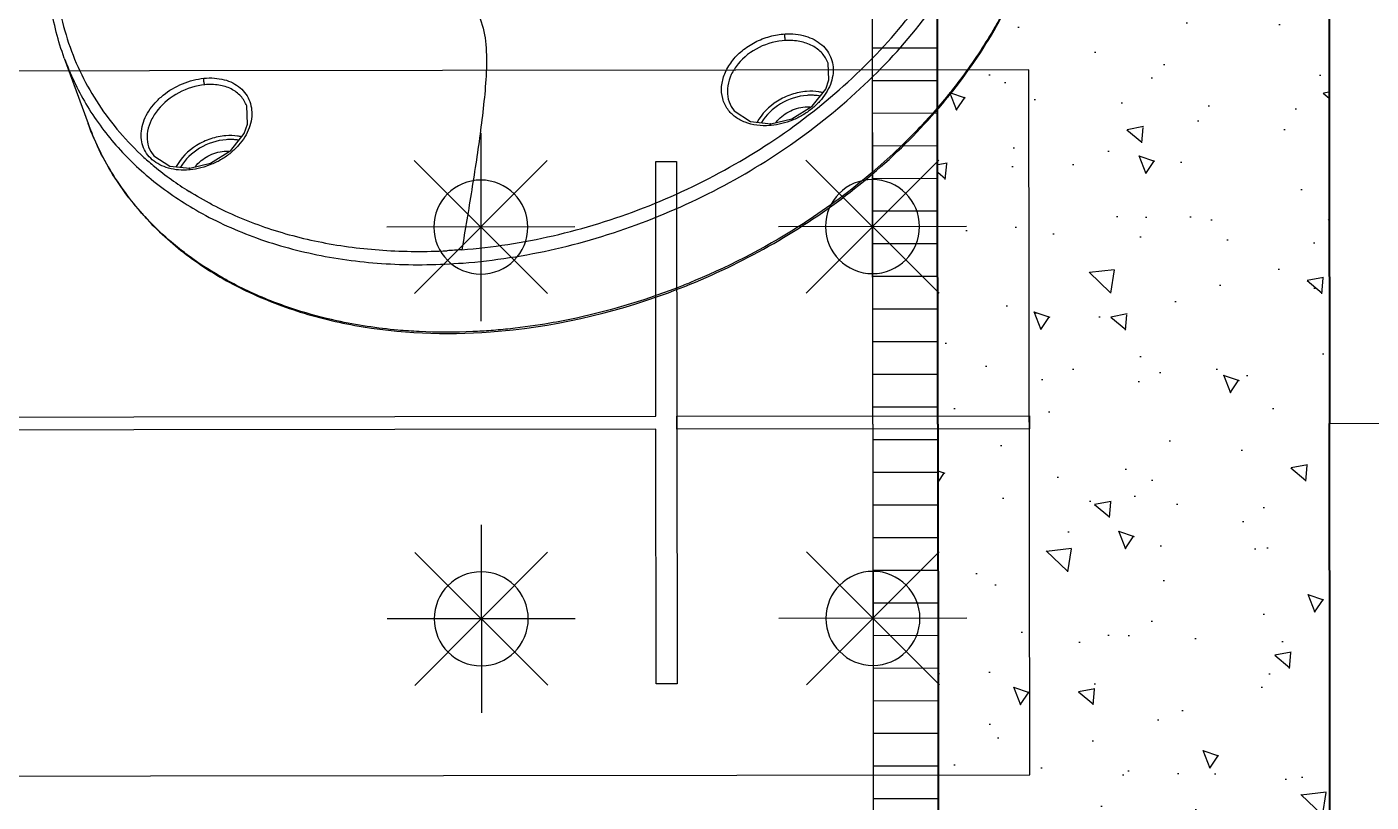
# Model space of a CAD drawing. Header units: feet. Extents: x -99009 to 3252343, y -11094690 to 9035152.
# Drawn here: x 2528482 to 2528997, y -1925331 to -1925035 of the extents above; entities that cross this region are included whole.
import ezdxf

# ---------------------------------------------------------------- set-up
doc = ezdxf.new("R2010")
doc.units = ezdxf.units.FT
doc.header["$PDSIZE"] = -1
for name, color, linetype in [('1', 1, 'Continuous'), ('ASSEM_MEMBER_1', 7, 'Continuous'), ('HATCH', 252, 'Continuous'), ('WALL DIMENSIONS', 40, 'Continuous')]:
    doc.layers.add(name, color=color, linetype=linetype)
for name, color, linetype, lineweight in [('DIMENTIONS', 33, 'Continuous', 15), ('ELEVATION', 2, 'Continuous', 25), ('RCC', 3, 'Continuous', 40), ('WALL', 10, 'Continuous', 40)]:
    doc.layers.add(name, color=color, linetype=linetype, lineweight=lineweight)
doc.styles.add('CALIBRI', font='calibri.ttf', dxfattribs={"width": 0.8})
doc.dimstyles.new('MERAKI 150', dxfattribs={"dimtxt": 375, "dimasz": 250, "dimexe": 150, "dimexo": 0, "dimgap": 0, "dimtad": 0, "dimdec": 0, "dimzin": 0, "dimdsep": 46, "dimtxsty": 'CALIBRI', "dimblk": 'OPEN90', "dimcen": 0, "dimclrd": 8, "dimclre": 8, "dimclrt": 256, "dimadec": 0, "dimazin": 0, "dimtfac": 1, "dimtdec": 0, "dimtix": 1, "dimtofl": 0, "dimtmove": 0, "dimatfit": 0, "dimldrblk": 'OPEN90', "dimfxl": 1, "dimtolj": 1, "dimtzin": 0, "dimlwd": -1, "dimlwe": -1, "dimarcsym": 1})
pattern_1 = [(270, (-3125, -67.5), (12.5, -5e-15), [])]
pattern_2 = [(230, (46526.59, -1654.01), (-71.72602, 6.27521), [7.5, -82.5]), (175, (46526.59, -1654.01), (13.87513, -75.21921), [6, -66]), (280.45144, (46520.61, -1653.485), (-57.85088, -68.944), [6.37402, -70.11421]), (226.1842, (46526.59, -1674.01), (-106.72413, 16.55193), [11.25, -123.75]), (276.63564, (46517.7, -1672.63), (-93.4662, -97.41186), [9.56103, -105.17138]), (171.18416, (46526.59, -1674.01), (-93.4662, -97.41186), [9, -99]), (201, (46516.59, -1669.01), (-59.690705, 40.26189), [7.5, -82.5]), (146, (46516.59, -1669.01), (-24.33153, -72.515), [6, -66]), (251.45144, (46511.615, -1665.65), (-84.02224, -32.25312), [6.37402, -70.11421]), (217.5, (46526.59, -1654.008), (-1.215986, -33.289385), [0, -65.2, 0, -67, 0, -66.25]), (187.5, (46526.59, -1654.008), (-26.306954, -39.44117), [0, -38.2, 0, -63.7, 0, -25.25]), (147.5, (46548.89, -1654.008), (-53.382244, 2.255487), [0, -25, 0, -78, 0, -103.5]), (137.5, (46558.89, -1654.01), (-58.318617, -10.0105), [0, -32.5, 0, -51.8, 0, -73.5])]

# ---------------------------------------------------------------- blocks, each defined once
blk = doc.blocks.new('_Open90')
at = {"color": 0, "linetype": 'ByBlock', "lineweight": -2}
for p, q in [((-0.5, 0.5), (0, 0)), ((0, 0), (-1, 0)), ((0, 0), (-0.5, -0.5))]:
    blk.add_line(p, q, dxfattribs=at)
blk = doc.blocks.new('*D177')
at = {"layer": 'Defpoints', "color": 0, "transparency": 16777216}
for p in [(1926, 1366.2), (0, 0), (1926, 0)]:
    blk.add_point(p, dxfattribs=at)
at = {"layer": 'DIMENTIONS', "color": 8, "transparency": 16777216}
for p, q in [((0, 0), (0, 1516.2)), ((1926, 0), (1926, 1516.2)), ((250, 1366.2), (704.19, 1366.2)), ((1676, 1366.2), (1221.81, 1366.2))]:
    blk.add_line(p, q, dxfattribs=at)
at = {"layer": 'DIMENTIONS', "color": 8, "linetype": 'ByBlock', "transparency": 16777216, "xscale": 250, "yscale": 250, "zscale": 250}
for p, rotation in [((0, 1366.2), 179.9999999999762), ((1926, 1366.2), 359.9999999999762)]:
    blk.add_blockref('_Open90', p, dxfattribs=dict(at, rotation=rotation))
at = {"layer": 'DIMENTIONS', "transparency": 16777216, "insert": (963, 1366.2), "char_height": 375, "attachment_point": 5, "style": 'CALIBRI'}
blk.add_mtext('\\A1;\\A1;EQ', dxfattribs=at)
blk = doc.blocks.new('*D178')
at = {"layer": 'Defpoints', "color": 0, "transparency": 16777216}
for p in [(4325, 1366.2), (4325, 0), (6250, 0)]:
    blk.add_point(p, dxfattribs=at)
at = {"layer": 'DIMENTIONS', "color": 8, "transparency": 16777216}
for p, q in [((4325, 0), (4325, 1516.2)), ((6250, 0), (6250, 1516.2)), ((4575, 1366.2), (5028.69, 1366.2)), ((6000, 1366.2), (5546.31, 1366.2))]:
    blk.add_line(p, q, dxfattribs=at)
at = {"layer": 'DIMENTIONS', "color": 8, "linetype": 'ByBlock', "transparency": 16777216, "xscale": 250, "yscale": 250, "zscale": 250}
for p, rotation in [((4325, 1366.2), 179.9999999983568), ((6250, 1366.2), 359.9999999983567)]:
    blk.add_blockref('_Open90', p, dxfattribs=dict(at, rotation=rotation))
at = {"layer": 'DIMENTIONS', "transparency": 16777216, "insert": (5287.5, 1366.2), "char_height": 375, "attachment_point": 5, "rotation": 360, "style": 'CALIBRI'}
blk.add_mtext('\\A1;\\A1;EQ', dxfattribs=at)
blk = doc.blocks.new('CAMERA 01')
at = {"layer": 'ASSEM_MEMBER_1', "color": 7, "linetype": 'Continuous', "transparency": 33554684}
for p, q in [((1848672.23, -2179.24), (1848672.23, -2179.24)), ((1848655.65, -2216.35), (1848655.64, -2216.35)), ((1848656.06, -2401.89), (1848656.07, -2401.89)), ((1848638.73, -2438.69), (1848638.72, -2438.68)), ((1848674.52, -2471.74), (1848649.47, -2462.67))]:
    blk.add_line(p, q, dxfattribs=at)
for points in [[(1848649.04, -2201.2), (1848650.94, -2193.16), (1848655.71, -2185.34), (1848662.3, -2180.15), (1848665.86, -2178.89), (1848672.23, -2179.24)], [(1848655.64, -2216.35), (1848653.96, -2215.2), (1848649.88, -2208.93), (1848649.04, -2201.2)], [(1848632.33, -2423.66), (1848634.23, -2415.77), (1848638.98, -2408.04), (1848645.59, -2402.87), (1848649.17, -2401.58), (1848656.07, -2401.89)], [(1848638.72, -2438.68), (1848636.99, -2437.49), (1848633.09, -2431.31), (1848632.33, -2423.66)]]:
    blk.add_lwpolyline(points, dxfattribs=at)
for centre, radius, start, end in [((1848791.27, -2294.67), 208.08, 126.6643, 131.5751), ((1848820.73, -2323.84), 249.62, 139.7029, 147.1028), ((1848832.53, -2331.68), 263.79, 147.063, 157.3998), ((1848680.21, -2204.23), 31.99, 174.3183, 175.244), ((1848833.97, -2332.43), 265.4, 157.3702, 158.4218), ((1848830.16, -2331), 261.34, 158.4067, 167.7868), ((1848818.22, -2328.12), 249.05, 167.8536, 170.2375), ((1848811.31, -2326.92), 242.04, 170.2394, 173.8553), ((1848802.76, -2325.93), 233.44, 173.8722, 175.6969), ((1848819.84, -2336.04), 219.53, 175.7014, 177.1752), ((1848741.15, -2330.77), 171.34, 192.3981, 197.7933), ((1848735.01, -2354.14), 131.68, 207.583, 212.0538), ((1848646.24, -2424.57), 14.63, 176.1301, 177.9782), ((1848685.25, -2363.88), 105.07, 236.4627, 250.0876)]:
    blk.add_arc(centre, radius, start, end, dxfattribs=at)
for points, knots in [([(1848569.47, -2308.66), (1848571.15, -2285.45), (1848579.01, -2250.56), (1848598.21, -2207.6), (1848616.83, -2177.53), (1848638.92, -2150.89), (1848663.81, -2128.55), (1848690.68, -2111.26), (1848709.91, -2103.27), (1848719.55, -2100.39)], [0, 0, 0, 0, 0.257572, 0.389236, 0.519953, 0.647795, 0.771105, 0.888685, 1, 1, 1, 1]), ([(1848647.68, -2184.43), (1848655.05, -2174.79), (1848670.88, -2156.92), (1848697.92, -2134.81), (1848726.86, -2118.64), (1848747.38, -2112.08), (1848757.54, -2110.09)], [0, 0, 0, 0, 0.269017, 0.526743, 0.770637, 1, 1, 1, 1]), ([(1848600.93, -2319.59), (1848601.82, -2307.82), (1848605.5, -2284.13), (1848616.12, -2249.57), (1848631.62, -2216.66), (1848651.37, -2186.53), (1848674.73, -2160.35), (1848700.81, -2138.99), (1848728.76, -2123.32), (1848757.56, -2113.87), (1848786.2, -2111.17), (1848809.18, -2114.68), (1848826.11, -2120.89), (1848842.05, -2129.27), (1848860.08, -2143.88), (1848877.18, -2166.92), (1848889.42, -2194.56), (1848896.36, -2225.74), (1848897.35, -2247.64), (1848896.99, -2258.83)], [0, 0, 0, 0, 0.069688, 0.141021, 0.21283, 0.28389, 0.353034, 0.419327, 0.482114, 0.541242, 0.597057, 0.650547, 0.67691, 0.703265, 0.756654, 0.812313, 0.871244, 0.933858, 1, 1, 1, 1]), ([(1848690.91, -2112.58), (1848688.86, -2113.67), (1848680.62, -2118.27), (1848672.73, -2123.51), (1848667.02, -2127.76)], [0, 0, 0, 0, 0.245621, 1, 1, 1, 1]), ([(1848653.19, -2139.01), (1848651.18, -2140.79), (1848643.15, -2148.17), (1848635.66, -2156.13), (1848630.35, -2162.39)], [0, 0, 0, 0, 0.246636, 1, 1, 1, 1]), ([(1848683.42, -2195.69), (1848683.51, -2194.34), (1848683.43, -2191.68), (1848682.49, -2186.77), (1848680.28, -2182.39), (1848676.9, -2179.33), (1848673.99, -2177.84), (1848670.77, -2177.15), (1848667.38, -2177.32), (1848663.95, -2178.27), (1848660.61, -2180.01), (1848657.48, -2182.42), (1848654.65, -2185.43), (1848652.24, -2188.94), (1848650.33, -2192.79), (1848648.99, -2196.86), (1848648.52, -2199.67), (1848648.38, -2201.06)], [0, 0, 0, 0, 0.067212, 0.131193, 0.247822, 0.302087, 0.355062, 0.408368, 0.463601, 0.521866, 0.583743, 0.649144, 0.717484, 0.787935, 0.8593, 0.930382, 1, 1, 1, 1]), ([(1848659.63, -2182.34), (1848659.67, -2182.55), (1848659.82, -2183.39), (1848659.9, -2184.23), (1848659.93, -2184.87)], [0, 0, 0, 0, 0.246158, 1, 1, 1, 1]), ([(1848660.94, -2181.27), (1848661.06, -2181.76), (1848661.48, -2183.79), (1848661.54, -2185.88), (1848661.42, -2187.45)], [0, 0, 0, 0, 0.241175, 1, 1, 1, 1]), ([(1848672.23, -2179.24), (1848673.61, -2179.74), (1848676.27, -2181.36), (1848679.15, -2185.22), (1848680.79, -2190.1), (1848681.01, -2193.66), (1848680.92, -2195.5)], [0, 0, 0, 0, 0.224192, 0.461272, 0.719804, 1, 1, 1, 1]), ([(1848595.86, -2319.1), (1848596.75, -2307.18), (1848600.46, -2283.17), (1848611.21, -2248.15), (1848626.83, -2214.75), (1848640.28, -2194.13), (1848647.68, -2184.43)], [0, 0, 0, 0, 0.245392, 0.496618, 0.749584, 1, 1, 1, 1]), ([(1848659.9, -2187.3), (1848659.63, -2190.85), (1848657.38, -2197.71), (1848652.43, -2203.06), (1848649.48, -2204.78)], [0, 0, 0, 0, 0.510671, 1, 1, 1, 1]), ([(1848661.42, -2187.45), (1848661.27, -2189.4), (1848660.45, -2193.33), (1848657.19, -2200.32), (1848652.95, -2204.69), (1848649.64, -2206.42)], [0, 0, 0, 0, 0.254658, 0.514615, 1, 1, 1, 1]), ([(1848655.49, -2188.07), (1848655.5, -2187.9), (1848655.54, -2187.23), (1848655.53, -2186.56), (1848655.49, -2186.07)], [0, 0, 0, 0, 0.253541, 1, 1, 1, 1]), ([(1848659.93, -2184.87), (1848659.94, -2185.07), (1848659.97, -2185.88), (1848659.94, -2186.69), (1848659.9, -2187.3)], [0, 0, 0, 0, 0.246839, 1, 1, 1, 1]), ([(1848649.58, -2199.18), (1848651.26, -2197.9), (1848654.05, -2194.45), (1848655.32, -2190.23), (1848655.49, -2188.07)], [0, 0, 0, 0, 0.494506, 1, 1, 1, 1]), ([(1848654.6, -2217.67), (1848655.83, -2218.55), (1848658.67, -2219.89), (1848663.48, -2220.24), (1848668.41, -2218.97), (1848673.1, -2216.23), (1848677.21, -2212.22), (1848680.48, -2207.24), (1848682.29, -2202.53), (1848683.16, -2198.64), (1848683.39, -2196.67), (1848683.42, -2195.69)], [0, 0, 0, 0, 0.104742, 0.212655, 0.328093, 0.452646, 0.585263, 0.723237, 0.862835, 0.932095, 1, 1, 1, 1]), ([(1848680.92, -2195.5), (1848680.74, -2198.98), (1848678.92, -2205.86), (1848673.61, -2212.85), (1848668.08, -2216.42), (1848663.76, -2217.82), (1848659.47, -2217.89), (1848656.83, -2217), (1848655.65, -2216.35)], [0, 0, 0, 0, 0.273628, 0.542745, 0.668432, 0.785587, 0.895017, 1, 1, 1, 1]), ([(1848680.92, -2195.5), (1848681.3, -2195.64), (1848682.15, -2195.76), (1848683, -2195.76), (1848683.42, -2195.69)], [0, 0, 0, 0, 0.487222, 1, 1, 1, 1]), ([(1848648.33, -2201.58), (1848648.19, -2203.22), (1848648.29, -2206.44), (1848649.4, -2210.98), (1848651.47, -2214.87), (1848653.49, -2216.88), (1848654.6, -2217.67)], [0, 0, 0, 0, 0.27492, 0.532604, 0.772987, 1, 1, 1, 1]), ([(1848649.04, -2201.2), (1848649.03, -2201.29), (1848648.88, -2201.42), (1848648.63, -2201.52), (1848648.44, -2201.56), (1848648.33, -2201.58)], [0, 0, 0, 0, 0.324302, 0.611449, 1, 1, 1, 1]), ([(1848649.47, -2462.68), (1848642.93, -2460.31), (1848630.2, -2454.22), (1848613.15, -2441.39), (1848598.47, -2425.18), (1848586.48, -2405.98), (1848577.41, -2384.21), (1848569.26, -2351.8), (1848568.22, -2325.95), (1848569.47, -2308.66)], [0, 0, 0, 0, 0.112215, 0.225608, 0.341961, 0.462699, 0.58876, 0.720556, 1, 1, 1, 1]), ([(1848569.98, -2308.42), (1848569.81, -2310.73), (1848569.26, -2319.9), (1848569.27, -2329.09), (1848569.62, -2335.94)], [0, 0, 0, 0, 0.253162, 1, 1, 1, 1]), ([(1848689.35, -2312.48), (1848686.25, -2311.19), (1848679.3, -2309.93), (1848668.69, -2310.02), (1848657.7, -2310.95), (1848646.51, -2312.33), (1848635.19, -2313.95), (1848619.98, -2316.34), (1848608.56, -2318.27), (1848600.93, -2319.59)], [0, 0, 0, 0, 0.113065, 0.232414, 0.356363, 0.482954, 0.611066, 0.740162, 1, 1, 1, 1]), ([(1848615.63, -2420.29), (1848611.65, -2413.22), (1848604.77, -2397.98), (1848598.08, -2373.22), (1848594.9, -2346.61), (1848595.16, -2328.36), (1848595.86, -2319.1)], [0, 0, 0, 0, 0.232971, 0.477533, 0.73357, 1, 1, 1, 1]), ([(1848618.3, -2415.11), (1848614.94, -2408.7), (1848609.11, -2395.02), (1848603.29, -2373.01), (1848600.29, -2349.51), (1848600.18, -2333.39), (1848600.58, -2325.22)], [0, 0, 0, 0, 0.234496, 0.47952, 0.735007, 1, 1, 1, 1]), ([(1848569.62, -2335.94), (1848569.76, -2338.65), (1848570.5, -2349.26), (1848572.1, -2359.82), (1848573.8, -2367.56)], [0, 0, 0, 0, 0.254923, 1, 1, 1, 1]), ([(1848578, -2383.13), (1848578.68, -2385.22), (1848581.48, -2393.35), (1848584.96, -2401.26), (1848587.93, -2406.94)], [0, 0, 0, 0, 0.254873, 1, 1, 1, 1]), ([(1848666.7, -2418.25), (1848666.87, -2416.94), (1848666.86, -2414.32), (1848666.29, -2410.57), (1848665.05, -2407.19), (1848663.15, -2404.33), (1848660.7, -2402.09), (1848657.78, -2400.58), (1848654.52, -2399.87), (1848651.07, -2399.97), (1848647.57, -2400.9), (1848644.15, -2402.58), (1848640.94, -2404.97), (1848638.07, -2407.98), (1848635.56, -2411.44), (1848633.69, -2415.33), (1848632.3, -2419.38), (1848631.74, -2422.18), (1848631.64, -2423.58)], [0, 0, 0, 0, 0.065972, 0.128445, 0.187414, 0.243205, 0.297038, 0.350238, 0.404346, 0.460571, 0.519852, 0.582531, 0.648486, 0.717318, 0.787883, 0.859356, 0.93045, 1, 1, 1, 1]), ([(1848644.28, -2403.95), (1848644.39, -2404.42), (1848644.77, -2406.38), (1848644.82, -2408.39), (1848644.71, -2409.9)], [0, 0, 0, 0, 0.241588, 1, 1, 1, 1]), ([(1848656.07, -2401.89), (1848657.45, -2402.39), (1848660.09, -2403.99), (1848662.9, -2407.83), (1848664.34, -2412.67), (1848664.38, -2416.16), (1848664.2, -2417.95)], [0, 0, 0, 0, 0.228321, 0.464921, 0.720965, 1, 1, 1, 1]), ([(1848587.93, -2406.94), (1848588.65, -2408.31), (1848591.58, -2413.68), (1848594.87, -2418.85), (1848597.53, -2422.56)], [0, 0, 0, 0, 0.253381, 1, 1, 1, 1]), ([(1848839.12, -2408.51), (1848831.84, -2417.22), (1848816.34, -2433.27), (1848790.27, -2452.92), (1848762.63, -2466.95), (1848734.39, -2474.93), (1848706.48, -2476.36), (1848679.96, -2471.2), (1848655.95, -2459.45), (1848642.45, -2447.82), (1848636.45, -2441.26)], [0, 0, 0, 0, 0.145978, 0.285584, 0.417704, 0.542235, 0.660141, 0.773633, 0.885786, 1, 1, 1, 1]), ([(1848638.77, -2410.52), (1848638.78, -2410.37), (1848638.82, -2409.77), (1848638.81, -2409.16), (1848638.79, -2408.71)], [0, 0, 0, 0, 0.253133, 1, 1, 1, 1]), ([(1848642.96, -2405.02), (1848643, -2405.21), (1848643.12, -2405.97), (1848643.19, -2406.74), (1848643.22, -2407.33)], [0, 0, 0, 0, 0.246546, 1, 1, 1, 1]), ([(1848643.22, -2407.33), (1848643.23, -2407.53), (1848643.25, -2408.34), (1848643.23, -2409.15), (1848643.18, -2409.76)], [0, 0, 0, 0, 0.246841, 1, 1, 1, 1]), ([(1848643.18, -2409.76), (1848642.91, -2413.31), (1848640.66, -2420.18), (1848635.69, -2425.53), (1848632.74, -2427.25)], [0, 0, 0, 0, 0.510755, 1, 1, 1, 1]), ([(1848644.71, -2409.9), (1848644.56, -2411.86), (1848643.73, -2415.8), (1848640.46, -2422.8), (1848636.2, -2427.17), (1848632.88, -2428.89)], [0, 0, 0, 0, 0.25473, 0.514746, 1, 1, 1, 1]), ([(1848632.88, -2421.62), (1848634.56, -2420.34), (1848637.34, -2416.9), (1848638.61, -2412.68), (1848638.77, -2410.52)], [0, 0, 0, 0, 0.494558, 1, 1, 1, 1]), ([(1848674.52, -2471.74), (1848681.02, -2474.09), (1848694.65, -2477.55), (1848715.98, -2478.79), (1848737.86, -2476.13), (1848767.74, -2467.34), (1848804.01, -2446.8), (1848828.39, -2423.3), (1848839.54, -2409.97)], [0, 0, 0, 0, 0.110733, 0.22385, 0.340766, 0.462479, 0.721326, 1, 1, 1, 1]), ([(1848631.62, -2424.05), (1848631.4, -2426.66), (1848631.77, -2431.7), (1848634.52, -2437.32), (1848637.89, -2440.34), (1848640.8, -2441.8), (1848644.04, -2442.47), (1848647.45, -2442.23), (1848650.92, -2441.25), (1848654.29, -2439.46), (1848657.45, -2436.99), (1848661.31, -2432.89), (1848664.25, -2427.88), (1848666.06, -2422.45), (1848666.58, -2419.65), (1848666.7, -2418.25)], [0, 0, 0, 0, 0.129742, 0.245023, 0.298739, 0.351421, 0.404705, 0.460303, 0.519089, 0.581686, 0.647977, 0.71711, 0.859652, 0.930801, 1, 1, 1, 1]), ([(1848664.2, -2417.95), (1848663.86, -2421.39), (1848661.71, -2428.13), (1848656.34, -2434.98), (1848650.88, -2438.59), (1848646.65, -2440.04), (1848642.46, -2440.17), (1848639.87, -2439.32), (1848638.73, -2438.69)], [0, 0, 0, 0, 0.274201, 0.546446, 0.67258, 0.788999, 0.896814, 1, 1, 1, 1]), ([(1848664.2, -2417.95), (1848664.58, -2418.12), (1848665.42, -2418.3), (1848666.28, -2418.32), (1848666.7, -2418.25)], [0, 0, 0, 0, 0.490085, 1, 1, 1, 1]), ([(1848597.53, -2422.56), (1848598.58, -2424.02), (1848602.83, -2429.69), (1848607.57, -2435), (1848611.37, -2438.68)], [0, 0, 0, 0, 0.253452, 1, 1, 1, 1]), ([(1848674.5, -2471.73), (1848668.43, -2469.54), (1848656.6, -2463.95), (1848640.6, -2452.32), (1848626.65, -2437.67), (1848619.04, -2426.32), (1848615.63, -2420.29)], [0, 0, 0, 0, 0.243071, 0.488445, 0.739766, 1, 1, 1, 1]), ([(1848636.45, -2441.26), (1848635.25, -2439.95), (1848630.51, -2434.51), (1848626.29, -2428.63), (1848623.4, -2424.02)], [0, 0, 0, 0, 0.246503, 1, 1, 1, 1]), ([(1848632.33, -2423.66), (1848632.32, -2423.76), (1848632.16, -2423.89), (1848631.91, -2423.99), (1848631.72, -2424.03), (1848631.62, -2424.05)], [0, 0, 0, 0, 0.327332, 0.613717, 1, 1, 1, 1]), ([(1848611.37, -2438.68), (1848612.59, -2439.88), (1848617.57, -2444.5), (1848622.97, -2448.66), (1848627.2, -2451.46)], [0, 0, 0, 0, 0.25228, 1, 1, 1, 1])]:
    blk.add_open_spline(points, degree=3, knots=knots, dxfattribs=at)
blk = doc.blocks.new('m30ab')
at = {"color": 7}
for p, q in [((-74.52, 111.48), (-74.52, 39.48)), ((75.48, 111.48), (75.48, 39.48)), ((-99.97, 100.94), (-49.06, 50.03)), ((-49.06, 100.94), (-99.97, 50.03)), ((50.03, 100.94), (100.94, 50.03)), ((100.94, 100.94), (50.03, 50.03)), ((-110.52, 75.48), (-38.52, 75.48)), ((39.48, 75.48), (111.48, 75.48)), ((-74.52, -38.52), (-74.52, -110.52)), ((75.48, -38.52), (75.48, -110.52)), ((-99.97, -49.06), (-49.06, -99.97)), ((-49.06, -49.06), (-99.97, -99.97)), ((50.03, -49.06), (100.94, -99.97)), ((100.94, -49.06), (50.03, -99.97)), ((-110.52, -74.52), (-38.52, -74.52)), ((39.48, -74.52), (111.48, -74.52))]:
    blk.add_line(p, q, dxfattribs=at)
for centre in [(-74.52, 75.48), (75.48, 75.48), (-74.52, -74.52), (75.48, -74.52)]:
    blk.add_circle(centre, 18, dxfattribs=at)
blk = doc.blocks.new('FD830J')
at = {"color": 1}
blk.add_lwpolyline([(928669.28, 407578.91), (927883.28, 407578.91), (927883.28, 407308.91), (928669.28, 407308.91)], close=True, dxfattribs=at)
at = {"color": 3}
blk.add_lwpolyline([(928534.28, 407543.91), (928534.28, 407343.91), (928526.28, 407343.91), (928526.28, 407441.41), (928026.28, 407441.41), (928026.28, 407343.91), (928018.28, 407343.91), (928018.28, 407543.91), (928026.28, 407543.91), (928026.28, 407446.41), (928526.28, 407446.41), (928526.28, 407543.91)], close=True, dxfattribs=at)
at = {"color": 4}
blk.add_lwpolyline([(928018.28, 407446.41), (928018.28, 407441.41), (927883.28, 407441.41), (927883.28, 407446.41)], close=True, dxfattribs=at)
at = {"color": 1, "xscale": -1, "rotation": 179.9999999999999}
blk.add_blockref('m30ab', (928017.8, 407444.39), dxfattribs=at)
blk = doc.blocks.new('WALL W SIDE')
at = {"layer": 'HATCH'}
h = blk.add_hatch(dxfattribs=at)
h.set_pattern_fill('ANSI31', color=256, scale=100, angle=225)
h.set_pattern_definition(pattern_1)
h.paths.add_polyline_path([(0, -150), (450, -150), (450, -175), (0, -175)])
h = blk.add_hatch(dxfattribs=at)
h.set_pattern_fill('ANSI31', color=256, scale=100, angle=315)
h.set_pattern_definition(pattern_1)
h.paths.add_polyline_path([(6250, -150), (5800, -150), (5800, -175), (6250, -175)])
at = {"layer": 'WALL DIMENSIONS'}
h = blk.add_hatch(dxfattribs=at)
h.set_pattern_fill('AR-CONC', color=252, scale=10, angle=180)
h.set_pattern_definition(pattern_2)
h.paths.add_polyline_path([(450, 0), (0, 0), (0, -150), (450, -150)])
h = blk.add_hatch(dxfattribs=at)
h.set_pattern_fill('AR-CONC', color=252, scale=10, angle=360)
h.set_pattern_definition(pattern_2)
h.paths.add_polyline_path([(5800, 0), (6250, 0), (6250, -150), (5800, -150)])
at = {"layer": 'ELEVATION'}
for points in [[(0, -175), (450, -175), (450, -150), (0, -150)], [(6250, -175), (5800, -175), (5800, -150), (6250, -150)]]:
    blk.add_lwpolyline(points, dxfattribs=at)
at = {"layer": 'RCC'}
for points in [[(0, -150), (450, -150), (450, 0), (0, 0)], [(6250, -150), (5800, -150), (5800, 0), (6250, 0)]]:
    blk.add_lwpolyline(points, dxfattribs=at)
at = {"layer": 'DIMENTIONS'}
for p1, p2, distance, picture, middle in [((0, 0), (1926, 0), 1366.2, '*D177', (963, 1366.2)), ((6250, 0), (4325, 0), -1366.2, '*D178', (5287.5, 1366.2))]:
    dim = blk.add_aligned_dim(p1=p1, p2=p2, distance=distance, text='\\A1;EQ', dimstyle='MERAKI 150', override={"dimtxsty": 'CALIBRI'}, dxfattribs=at)
    dim.commit()
    dim.dimension.update_dxf_attribs({"geometry": picture, "text_midpoint": middle})

msp = doc.modelspace()

# ---------------------------------------------------------------- linework, layer by layer
at = {"layer": '1'}
msp.add_arc((2520410.24778, -1978395.99612), 100000, 84.1346387202, 194.3871675539, dxfattribs=at)

# ---------------------------------------------------------------- block references
at = {"transparency": 33554684, "xscale": -1, "rotation": 270.0650517140734}
msp.add_blockref('CAMERA 01', (2533066.8515, -3773717.06165), dxfattribs=at)
at = {"rotation": 180.0650517140735}
msp.add_blockref('FD830J', (3456285.88816, -1516688.89269), dxfattribs=at)
at = {"layer": 'WALL', "rotation": 270.0650517140735}
for p in [(2528973.70409, -1918936.53802), (2528980.80013, -1925186.53399)]:
    msp.add_blockref('WALL W SIDE', p, dxfattribs=at)

doc.saveas('drawing.dxf')
